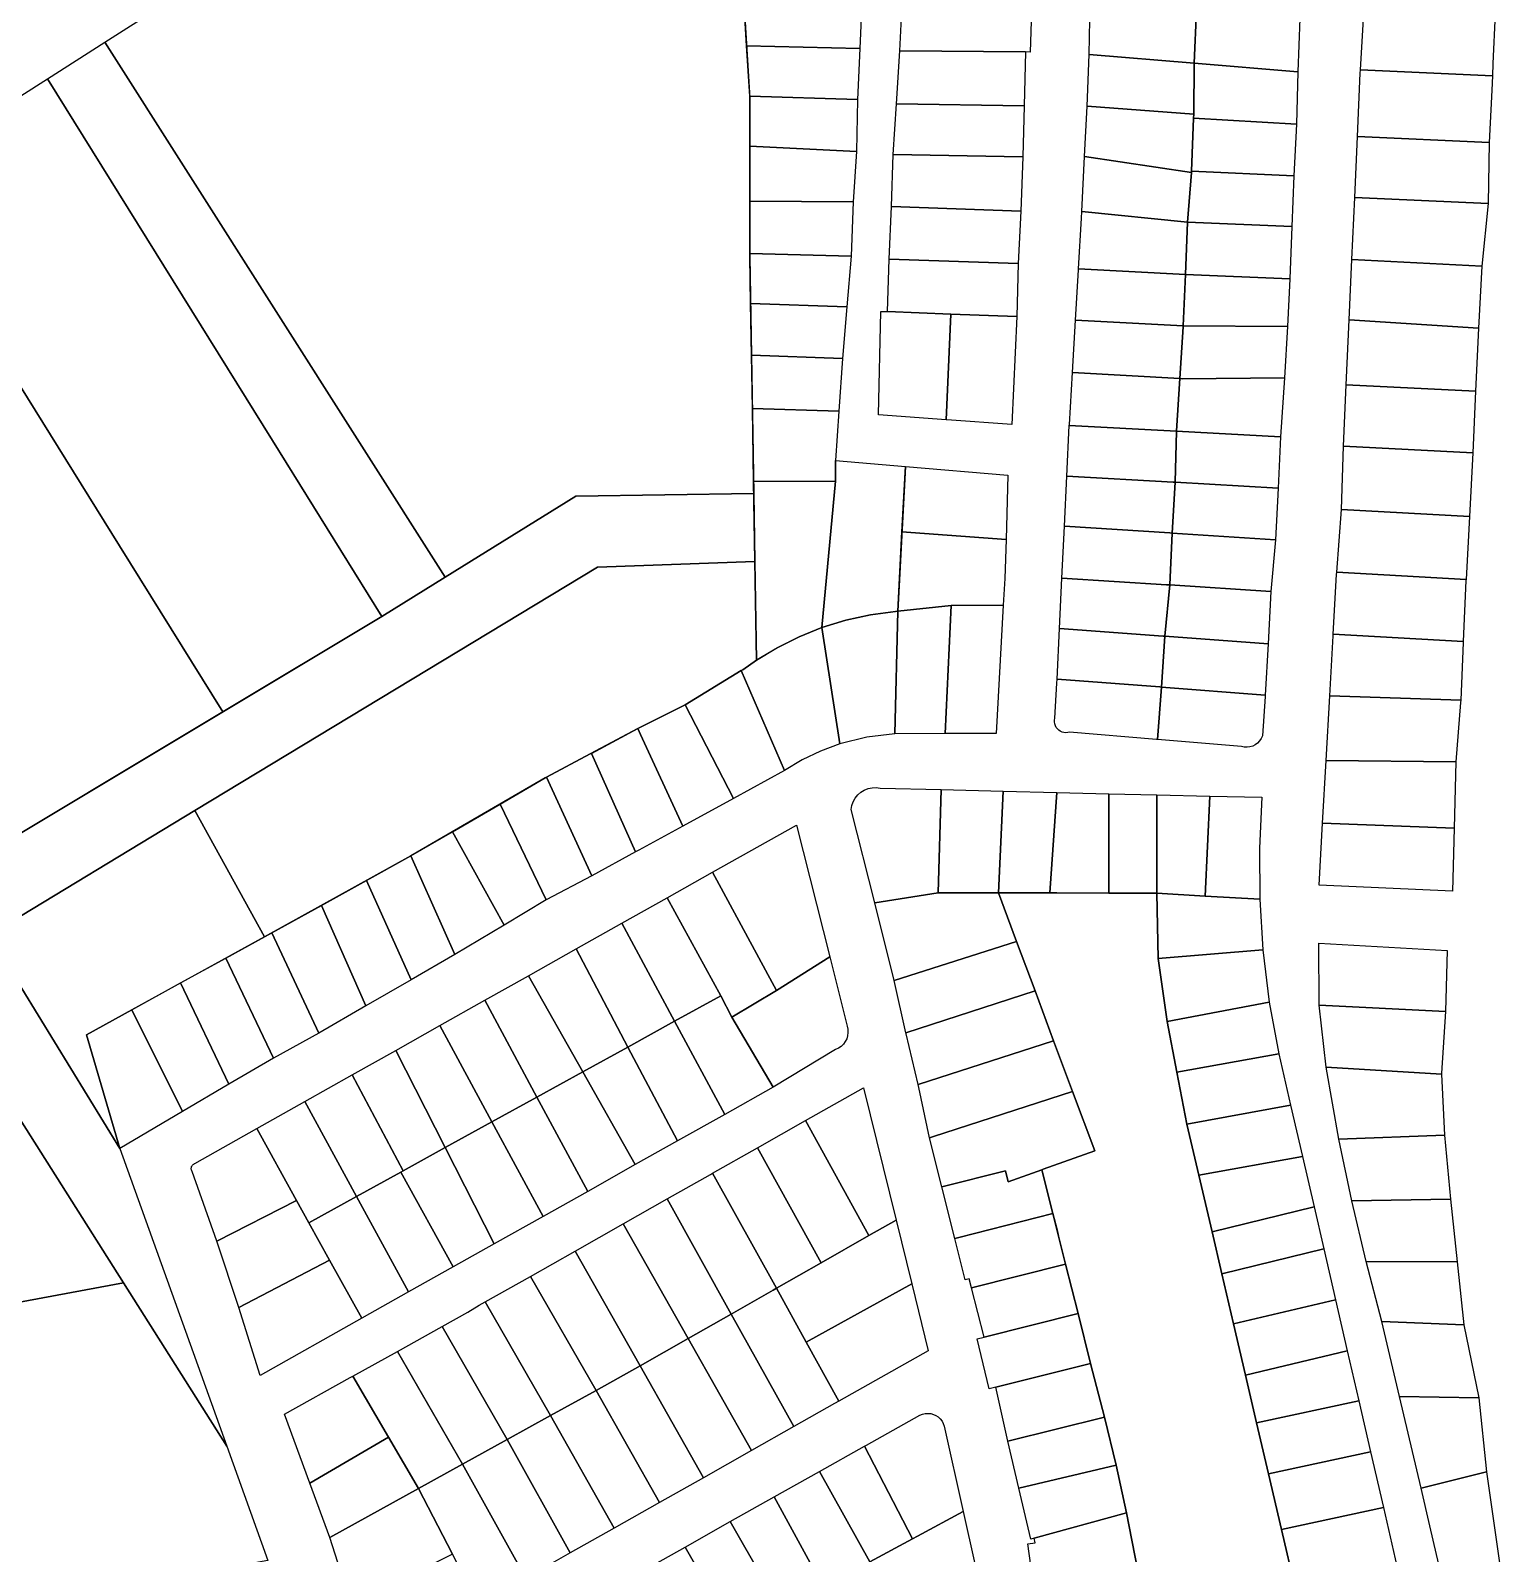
# Model space of a CAD drawing. Header units: millimetres. Extents: x 522658 to 553925, y 7796479 to 7820139.
# Drawn here: x 541338.4 to 541622.5, y 7807159.1 to 7807452.5 of the extents above; entities that cross this region are included whole.
import ezdxf

# ---------------------------------------------------------------- set-up
doc = ezdxf.new("R2010")
doc.units = ezdxf.units.MM
doc.layers.add('ZONA RESIDENCIAL 2 (ZR_2)', color=2, linetype='Continuous')

msp = doc.modelspace()

# ---------------------------------------------------------------- linework, layer by layer
at = {"layer": 'ZONA RESIDENCIAL 2 (ZR_2)'}
for points in [[(541475.07, 7807469.85), (541476.93, 7807439.4), (541476.93, 7807408.92), (541477.68, 7807363.29), (541443.42, 7807362.73), (541418.23, 7807347.17), (541352.67, 7807450.18), (541438.01, 7807504.5), (541439.18, 7807504.98), (541440.41, 7807505.29), (541441.67, 7807505.42), (541460.84, 7807505.65), (541474.47, 7807505.81), (541474.61, 7807505.82), (541474.93, 7807492.87), (541475.04, 7807480.65), (541475.07, 7807469.85)], [(541498.09, 7807449), (541476.31, 7807449.52), (541475.64, 7807460.46), (541498.53, 7807459.32), (541498.09, 7807449)], [(541531.22, 7807458.26), (541530.95, 7807448.31), (541530.03, 7807448.33), (541505.79, 7807448.51), (541506.3, 7807458.89), (541531.22, 7807458.26)], [(541562.96, 7807456.44), (541562.53, 7807446.15), (541542.28, 7807447.84), (541542.47, 7807457.83), (541562.96, 7807456.44)], [(541562.53, 7807446.15), (541562.96, 7807456.44), (541582.86, 7807454.74), (541582.45, 7807444.46), (541562.53, 7807446.15)], [(541620.52, 7807455.75), (541620.07, 7807446.12), (541619.96, 7807443.73), (541594.53, 7807444.88), (541595.27, 7807456.89), (541595.28, 7807457.17), (541620.52, 7807455.75)], [(541418.23, 7807347.17), (541406.05, 7807339.59), (541384.96, 7807373.48), (541341.6, 7807443.13), (541352.67, 7807450.18), (541418.23, 7807347.17)], [(541498.09, 7807449), (541497.67, 7807439.14), (541476.91, 7807439.79), (541476.31, 7807449.52), (541498.09, 7807449)], [(541530.03, 7807448.33), (541529.76, 7807437.92), (541505.16, 7807438.31), (541505.79, 7807448.51), (541530.03, 7807448.33)], [(541562.42, 7807436.36), (541541.87, 7807437.85), (541542.28, 7807447.84), (541562.53, 7807446.15), (541562.42, 7807436.36)], [(541562.41, 7807435.55), (541562.42, 7807436.36), (541562.53, 7807446.15), (541582.45, 7807444.46), (541582.23, 7807434.42), (541562.41, 7807435.55)], [(541594.53, 7807444.88), (541619.96, 7807443.73), (541619.83, 7807440.94), (541619.36, 7807430.89), (541593.96, 7807432.05), (541594.5, 7807444.21), (541594.53, 7807444.88)], [(541406.05, 7807339.59), (541375.4, 7807321.2), (541355.5, 7807353.16), (541311.44, 7807423.94), (541341.6, 7807443.13), (541384.96, 7807373.48), (541406.05, 7807339.59)], [(541497.47, 7807429.15), (541476.93, 7807430.14), (541476.93, 7807439.4), (541476.91, 7807439.79), (541497.67, 7807439.14), (541497.47, 7807429.15)], [(541529.76, 7807437.92), (541529.5, 7807428.1), (541504.56, 7807428.56), (541505.16, 7807438.31), (541529.76, 7807437.92)], [(541561.99, 7807425.08), (541541.39, 7807428.16), (541541.87, 7807437.85), (541562.42, 7807436.36), (541562.41, 7807435.55), (541562.01, 7807425.33), (541561.99, 7807425.08)], [(541581.68, 7807424.45), (541562.01, 7807425.33), (541562.41, 7807435.55), (541582.23, 7807434.42), (541581.68, 7807424.45)], [(541619.36, 7807430.89), (541619.14, 7807419.11), (541593.43, 7807420.27), (541593.96, 7807432.05), (541619.36, 7807430.89)], [(541496.84, 7807419.43), (541476.93, 7807419.55), (541476.93, 7807430.14), (541497.47, 7807429.15), (541496.84, 7807419.43)], [(541529.5, 7807428.1), (541529.14, 7807417.68), (541504.18, 7807418.55), (541504.56, 7807428.56), (541529.5, 7807428.1)], [(541561.99, 7807425.08), (541561.24, 7807415.5), (541540.86, 7807417.59), (541541.39, 7807428.16), (541561.99, 7807425.08)], [(541355.5, 7807353.16), (541375.4, 7807321.2), (541323.11, 7807289.84), (541263.85, 7807383.2), (541262.51, 7807390.65), (541262.83, 7807392.87), (541311.44, 7807423.94), (541355.5, 7807353.16)], [(541581.68, 7807424.45), (541581.35, 7807414.7), (541561.24, 7807415.5), (541561.99, 7807425.08), (541562.01, 7807425.33), (541581.68, 7807424.45)], [(541619.14, 7807419.11), (541617.94, 7807407.08), (541592.9, 7807408.34), (541593.43, 7807420.27), (541619.14, 7807419.11)], [(541496.44, 7807408.98), (541476.93, 7807409.5), (541476.93, 7807419.55), (541496.84, 7807419.43), (541496.44, 7807408.98)], [(541529.14, 7807417.68), (541528.61, 7807407.56), (541503.79, 7807408.4), (541504.18, 7807418.55), (541529.14, 7807417.68)], [(541561.24, 7807415.5), (541560.82, 7807405.46), (541540.22, 7807406.53), (541540.79, 7807416.31), (541540.86, 7807417.59), (541561.24, 7807415.5)], [(541560.82, 7807405.46), (541561.24, 7807415.5), (541581.35, 7807414.7), (541580.97, 7807404.6), (541560.82, 7807405.46)], [(541495.62, 7807399.24), (541477.08, 7807399.84), (541476.93, 7807408.92), (541476.93, 7807409.5), (541496.44, 7807408.98), (541495.62, 7807399.24)], [(541528.61, 7807407.56), (541528.34, 7807397.34), (541515.64, 7807397.83), (541503.41, 7807398.31), (541503.79, 7807408.4), (541528.61, 7807407.56)], [(541617.94, 7807407.08), (541617.25, 7807395.11), (541592.38, 7807396.7), (541592.9, 7807408.34), (541617.94, 7807407.08)], [(541560.41, 7807395.56), (541539.64, 7807396.63), (541540.21, 7807406.36), (541540.22, 7807406.53), (541560.82, 7807405.46), (541560.41, 7807395.56)], [(541580.49, 7807395.44), (541560.41, 7807395.56), (541560.82, 7807405.46), (541580.97, 7807404.6), (541580.49, 7807395.44)], [(541494.79, 7807389.27), (541477.24, 7807389.92), (541477.08, 7807399.84), (541495.62, 7807399.24), (541494.79, 7807389.27)], [(541515.64, 7807397.83), (541514.73, 7807377.48), (541501.72, 7807378.43), (541502.18, 7807398.34), (541503.41, 7807398.31), (541515.64, 7807397.83)], [(541514.73, 7807377.48), (541515.64, 7807397.83), (541528.34, 7807397.34), (541527.38, 7807376.57), (541514.85, 7807377.47), (541514.73, 7807377.48)], [(541560.4, 7807395.35), (541559.76, 7807385.41), (541539.06, 7807386.58), (541539.64, 7807396.63), (541560.41, 7807395.56), (541560.4, 7807395.35)], [(541616.73, 7807382.97), (541591.82, 7807384.21), (541592.38, 7807396.7), (541617.25, 7807395.11), (541616.73, 7807382.97)], [(541579.9, 7807385.52), (541560.21, 7807385.38), (541559.76, 7807385.41), (541560.4, 7807395.35), (541560.41, 7807395.56), (541580.49, 7807395.44), (541579.9, 7807385.52)], [(541494.09, 7807379.13), (541477.41, 7807379.65), (541477.24, 7807389.92), (541494.79, 7807389.27), (541494.09, 7807379.13)], [(541559.11, 7807375.28), (541538.46, 7807376.39), (541538.47, 7807376.53), (541539.06, 7807386.58), (541559.76, 7807385.41), (541559.11, 7807375.36), (541559.11, 7807375.28)], [(541579.14, 7807374.2), (541559.11, 7807375.28), (541559.11, 7807375.36), (541559.76, 7807385.41), (541560.21, 7807385.38), (541579.9, 7807385.52), (541579.14, 7807374.2)], [(541616.73, 7807382.97), (541616.19, 7807371.08), (541591.29, 7807372.35), (541591.82, 7807384.21), (541616.73, 7807382.97)], [(541493.43, 7807369.65), (541493.42, 7807365.64), (541477.64, 7807365.57), (541477.41, 7807379.65), (541494.09, 7807379.13), (541493.43, 7807369.65)], [(541559.11, 7807375.28), (541558.82, 7807365.44), (541558.47, 7807365.46), (541537.99, 7807366.63), (541538.46, 7807376.39), (541559.11, 7807375.28)], [(541579.14, 7807374.2), (541578.7, 7807364.31), (541558.82, 7807365.44), (541559.11, 7807375.28), (541579.14, 7807374.2)], [(541616.19, 7807371.08), (541615.56, 7807358.83), (541590.91, 7807360.21), (541591.29, 7807372.35), (541616.19, 7807371.08)], [(541490.81, 7807337.42), (541493.42, 7807365.64), (541493.43, 7807369.65), (541506.88, 7807368.49), (541505.42, 7807340.58), (541504.95, 7807340.53), (541500.16, 7807339.89), (541495.43, 7807338.85), (541490.81, 7807337.42)], [(541526.27, 7807354.42), (541506.22, 7807355.87), (541506.88, 7807368.49), (541526.64, 7807366.79), (541526.27, 7807354.42)], [(541490.81, 7807337.42), (541486.44, 7807335.67), (541482.23, 7807333.56), (541478.2, 7807331.13), (541477.64, 7807365.57), (541493.42, 7807365.64), (541490.81, 7807337.42)], [(541558.82, 7807365.44), (541558.27, 7807355.63), (541557.83, 7807355.66), (541537.52, 7807356.95), (541537.99, 7807366.63), (541558.47, 7807365.46), (541558.82, 7807365.44)], [(541558.27, 7807355.63), (541558.82, 7807365.44), (541578.7, 7807364.31), (541578.15, 7807354.37), (541558.27, 7807355.63)], [(541477.89, 7807350.16), (541447.57, 7807349.1), (541370.02, 7807302.19), (541330.36, 7807278.2), (541318.4, 7807270.97), (541287.04, 7807252), (541284.57, 7807266.71), (541314.65, 7807284.77), (541323.11, 7807289.84), (541406.05, 7807339.59), (541418.23, 7807347.17), (541443.42, 7807362.73), (541477.68, 7807363.29), (541477.89, 7807350.16)], [(541615.56, 7807358.83), (541614.88, 7807346.71), (541589.97, 7807348.12), (541590.91, 7807360.21), (541615.56, 7807358.83)], [(541526.27, 7807354.42), (541526.05, 7807346.87), (541525.69, 7807341.75), (541515.7, 7807341.69), (541505.42, 7807340.58), (541506.22, 7807355.87), (541526.27, 7807354.42)], [(541558.27, 7807355.63), (541557.81, 7807345.64), (541557.18, 7807345.68), (541537.04, 7807346.96), (541537.52, 7807356.95), (541557.83, 7807355.66), (541558.27, 7807355.63)], [(541557.81, 7807345.64), (541558.27, 7807355.63), (541578.15, 7807354.37), (541577.31, 7807344.41), (541557.81, 7807345.64)], [(541383.42, 7807277.88), (541370.02, 7807302.19), (541447.57, 7807349.1), (541477.89, 7807350.16), (541478.2, 7807331.13), (541475.57, 7807329.32), (541475.25, 7807329.14), (541464.46, 7807322.53), (541455.36, 7807317.99), (541446.18, 7807313.09), (541437.73, 7807308.59), (541437.47, 7807308.47), (541411.65, 7807293.44), (541383.42, 7807277.88)], [(541557.81, 7807345.64), (541556.87, 7807335.78), (541556.54, 7807335.8), (541536.57, 7807337.28), (541537.04, 7807346.96), (541557.18, 7807345.68), (541557.81, 7807345.64)], [(541614.87, 7807346.48), (541614.36, 7807334.75), (541589.3, 7807336.17), (541589.95, 7807347.69), (541589.97, 7807348.12), (541614.88, 7807346.71), (541614.87, 7807346.48)], [(541556.87, 7807335.78), (541557.81, 7807345.64), (541577.31, 7807344.41), (541576.76, 7807334.3), (541556.87, 7807335.78)], [(541514.56, 7807317.02), (541504.82, 7807316.98), (541505.42, 7807340.58), (541515.7, 7807341.69), (541514.56, 7807317.02)], [(541514.56, 7807317.02), (541515.7, 7807341.69), (541525.69, 7807341.75), (541524.38, 7807317.06), (541514.56, 7807317.02)], [(541504.82, 7807316.98), (541499.48, 7807316.33), (541494.26, 7807315.02), (541490.81, 7807337.42), (541495.43, 7807338.85), (541500.16, 7807339.89), (541504.95, 7807340.53), (541505.42, 7807340.58), (541504.82, 7807316.98)], [(541494.26, 7807315.02), (541490.56, 7807313.65), (541487.01, 7807311.94), (541483.63, 7807309.92), (541475.25, 7807329.14), (541475.57, 7807329.32), (541478.2, 7807331.13), (541482.23, 7807333.57), (541486.44, 7807335.67), (541490.81, 7807337.42), (541494.26, 7807315.02)], [(541556.87, 7807335.78), (541556.2, 7807325.98), (541555.91, 7807326), (541536.1, 7807327.52), (541536.57, 7807337.28), (541556.54, 7807335.8), (541556.87, 7807335.78)], [(541556.2, 7807325.98), (541556.87, 7807335.78), (541576.76, 7807334.3), (541576.22, 7807324.44), (541556.2, 7807325.98)], [(541614.35, 7807334.58), (541613.87, 7807323.44), (541588.63, 7807324.31), (541589.28, 7807335.85), (541589.3, 7807336.17), (541614.36, 7807334.75), (541614.35, 7807334.58)], [(541464.46, 7807322.53), (541475.25, 7807329.14), (541483.63, 7807309.92), (541473.75, 7807304.53), (541464.46, 7807322.53)], [(541556.2, 7807325.98), (541555.45, 7807315.85), (541555.25, 7807315.87), (541538.52, 7807317.28), (541538.16, 7807317.2), (541537.79, 7807317.17), (541537.43, 7807317.21), (541537.07, 7807317.3), (541536.73, 7807317.46), (541536.43, 7807317.66), (541536.16, 7807317.91), (541535.94, 7807318.21), (541535.77, 7807318.53), (541535.65, 7807318.88), (541535.59, 7807319.25), (541535.6, 7807319.62), (541535.66, 7807319.98), (541536.06, 7807326.72), (541536.1, 7807327.52), (541555.91, 7807326), (541556.2, 7807325.98)], [(541555.45, 7807315.85), (541556.2, 7807325.98), (541576.22, 7807324.44), (541576.2, 7807324.13), (541575.66, 7807316.56), (541575.43, 7807316.06), (541575.11, 7807315.6), (541574.73, 7807315.2), (541574.29, 7807314.87), (541573.79, 7807314.62), (541573.26, 7807314.46), (541572.72, 7807314.38), (541572.16, 7807314.39), (541571.62, 7807314.5), (541555.45, 7807315.85)], [(541613.84, 7807323.03), (541612.9, 7807311.56), (541587.92, 7807311.82), (541588.63, 7807324.31), (541613.87, 7807323.44), (541613.84, 7807323.03)], [(541455.36, 7807317.99), (541464.46, 7807322.53), (541473.75, 7807304.53), (541464.01, 7807299.21), (541455.89, 7807316.83), (541455.36, 7807317.99)], [(541454.92, 7807294.25), (541446.39, 7807313.2), (541455.36, 7807317.99), (541455.89, 7807316.83), (541464.01, 7807299.21), (541455.52, 7807294.58), (541454.92, 7807294.25)], [(541454.92, 7807294.25), (541446.48, 7807289.64), (541437.73, 7807308.59), (541446.18, 7807313.09), (541446.39, 7807313.2), (541454.92, 7807294.25)], [(541612.9, 7807311.56), (541612.57, 7807298.77), (541587.24, 7807299.76), (541587.92, 7807311.82), (541612.9, 7807311.56)], [(541446.48, 7807289.64), (541437.71, 7807284.99), (541428.81, 7807303.43), (541437.47, 7807308.47), (541437.73, 7807308.59), (541446.48, 7807289.64)], [(541513.8, 7807306.22), (541513.21, 7807286.36), (541500.97, 7807284.44), (541496.45, 7807302.4), (541496.58, 7807303.17), (541496.84, 7807303.9), (541497.22, 7807304.59), (541497.72, 7807305.19), (541498.3, 7807305.71), (541498.97, 7807306.12), (541499.69, 7807306.41), (541500.46, 7807306.57), (541501.24, 7807306.6), (541502.01, 7807306.5), (541513.8, 7807306.22)], [(541513.21, 7807286.36), (541513.8, 7807306.22), (541525.71, 7807305.93), (541524.81, 7807286.35), (541513.21, 7807286.36)], [(541536.03, 7807305.68), (541534.68, 7807286.32), (541524.81, 7807286.35), (541525.71, 7807305.93), (541536.03, 7807305.68)], [(541534.68, 7807286.32), (541536.03, 7807305.68), (541546.07, 7807305.44), (541546.07, 7807286.29), (541536.03, 7807286.32), (541534.68, 7807286.32)], [(541437.71, 7807284.99), (541429.6, 7807280.13), (541419.63, 7807298.09), (541428.81, 7807303.43), (541437.71, 7807284.99)], [(541546.07, 7807286.29), (541546.07, 7807305.44), (541555.32, 7807305.22), (541555.32, 7807286.26), (541550.76, 7807286.27), (541546.07, 7807286.29)], [(541555.32, 7807286.26), (541555.32, 7807305.22), (541565.51, 7807304.98), (541564.6, 7807285.72), (541555.32, 7807286.26)], [(541564.6, 7807285.72), (541565.51, 7807304.98), (541575.57, 7807304.74), (541575.07, 7807294.93), (541575.13, 7807285.11), (541564.6, 7807285.72)], [(541355.59, 7807237.12), (541330.36, 7807278.2), (541370.02, 7807302.19), (541383.42, 7807277.88), (541357.89, 7807263.81), (541349.13, 7807258.98), (541355.59, 7807237.12)], [(541612.57, 7807298.77), (541612.27, 7807286.67), (541586.56, 7807287.79), (541587.24, 7807299.76), (541612.57, 7807298.77)], [(541429.6, 7807280.13), (541420.12, 7807274.44), (541411.65, 7807293.44), (541419.63, 7807298.09), (541429.6, 7807280.13)], [(541492.3, 7807273.98), (541482.04, 7807267.5), (541469.73, 7807290.3), (541485.89, 7807299.39), (541492.3, 7807273.98)], [(541420.12, 7807274.44), (541411.69, 7807269.58), (541403.07, 7807288.71), (541411.65, 7807293.44), (541420.12, 7807274.44)], [(541411.69, 7807269.58), (541402.96, 7807264.55), (541394.39, 7807283.92), (541403.07, 7807288.71), (541411.69, 7807269.58)], [(541482.04, 7807267.5), (541473.48, 7807262.38), (541471.35, 7807266.5), (541460.98, 7807285.38), (541469.73, 7807290.3), (541482.04, 7807267.5)], [(541462.44, 7807261.59), (541452.27, 7807280.48), (541460.98, 7807285.38), (541471.35, 7807266.5), (541462.44, 7807261.59)], [(541528.31, 7807276.97), (541504.75, 7807269.42), (541500.97, 7807284.44), (541513.21, 7807286.36), (541524.81, 7807286.35), (541528.31, 7807276.97)], [(541555.55, 7807273.69), (541555.32, 7807286.26), (541564.6, 7807285.72), (541575.13, 7807285.11), (541575.75, 7807275.37), (541555.55, 7807273.69)], [(541402.96, 7807264.55), (541393.89, 7807259.32), (541384.82, 7807278.65), (541394.39, 7807283.92), (541402.96, 7807264.55)], [(541462.44, 7807261.59), (541453.42, 7807256.63), (541443.45, 7807275.52), (541452.27, 7807280.48), (541462.44, 7807261.59)], [(541318.4, 7807270.97), (541330.36, 7807278.2), (541355.59, 7807237.12), (541376.16, 7807179.75), (541356.25, 7807211.19), (541318.4, 7807270.97)], [(541393.89, 7807259.32), (541385.16, 7807254.51), (541375.98, 7807273.78), (541384.82, 7807278.65), (541393.89, 7807259.32)], [(541531.87, 7807267.43), (541506.96, 7807259.36), (541504.75, 7807269.42), (541528.31, 7807276.97), (541531.87, 7807267.43)], [(541611.26, 7807275.25), (541610.92, 7807263.45), (541586.62, 7807264.67), (541586.52, 7807276.65), (541611.26, 7807275.25)], [(541385.16, 7807254.51), (541376.58, 7807249.47), (541367.28, 7807268.99), (541375.98, 7807273.78), (541385.16, 7807254.51)], [(541453.42, 7807256.63), (541444.76, 7807251.85), (541434.29, 7807270.37), (541443.45, 7807275.52), (541453.42, 7807256.63)], [(541481.39, 7807248.89), (541473.48, 7807262.38), (541482.04, 7807267.5), (541492.3, 7807273.98), (541495.66, 7807260.66), (541495.8, 7807260.06), (541495.83, 7807259.44), (541495.76, 7807258.82), (541495.58, 7807258.23), (541495.31, 7807257.67), (541494.95, 7807257.17), (541494.5, 7807256.74), (541493.99, 7807256.39), (541493.43, 7807256.13), (541481.39, 7807248.89)], [(541557.34, 7807261.54), (541555.55, 7807273.69), (541575.75, 7807275.37), (541576.98, 7807265.28), (541557.34, 7807261.54)], [(541356.25, 7807211.19), (541295.78, 7807199.97), (541287.04, 7807252), (541318.4, 7807270.97), (541356.25, 7807211.19)], [(541444.76, 7807251.85), (541435.92, 7807246.99), (541425.89, 7807265.65), (541434.29, 7807270.37), (541444.76, 7807251.85)], [(541376.58, 7807249.47), (541367.66, 7807244.22), (541357.89, 7807263.81), (541367.28, 7807268.99), (541376.58, 7807249.47)], [(541506.96, 7807259.36), (541531.87, 7807267.43), (541535.44, 7807257.85), (541509.34, 7807249.39), (541507.01, 7807259.15), (541506.96, 7807259.36)], [(541427.25, 7807242.22), (541417.23, 7807260.78), (541425.89, 7807265.65), (541435.92, 7807246.99), (541427.25, 7807242.22)], [(541472.09, 7807243.67), (541462.44, 7807261.59), (541471.35, 7807266.5), (541473.48, 7807262.38), (541481.39, 7807248.89), (541472.09, 7807243.67)], [(541559.15, 7807251.78), (541557.34, 7807261.54), (541576.98, 7807265.28), (541578.8, 7807255.34), (541559.15, 7807251.78)], [(541610.15, 7807251.43), (541587.91, 7807252.73), (541586.62, 7807264.67), (541610.92, 7807263.45), (541610.14, 7807251.6), (541610.15, 7807251.43)], [(541357.89, 7807263.81), (541367.66, 7807244.22), (541355.59, 7807237.12), (541349.13, 7807258.98), (541357.89, 7807263.81)], [(541472.09, 7807243.67), (541462.97, 7807238.54), (541453.42, 7807256.63), (541462.44, 7807261.59), (541472.09, 7807243.67)], [(541427.25, 7807242.22), (541418.24, 7807237.25), (541408.7, 7807255.98), (541417.23, 7807260.78), (541427.25, 7807242.22)], [(541418.24, 7807237.25), (541410.14, 7807232.79), (541400.33, 7807251.27), (541408.7, 7807255.98), (541418.24, 7807237.25)], [(541462.97, 7807238.54), (541454.86, 7807233.99), (541444.76, 7807251.85), (541453.42, 7807256.63), (541462.97, 7807238.54)], [(541539.09, 7807248.06), (541512.3, 7807239.38), (541511.55, 7807239.14), (541509.47, 7807248.83), (541509.34, 7807249.39), (541535.44, 7807257.85), (541539.09, 7807248.06)], [(541581.08, 7807245.42), (541561.12, 7807241.8), (541559.15, 7807251.78), (541578.8, 7807255.34), (541581.08, 7807245.42)], [(541610.72, 7807239.67), (541590.39, 7807238.88), (541587.91, 7807252.73), (541610.15, 7807251.43), (541610.72, 7807239.67)], [(541410.14, 7807232.79), (541409.68, 7807232.54), (541401.15, 7807227.84), (541391.17, 7807246.12), (541400.33, 7807251.27), (541410.14, 7807232.79)], [(541454.86, 7807233.99), (541445.69, 7807228.83), (541435.92, 7807246.99), (541444.76, 7807251.85), (541454.86, 7807233.99)], [(541437.09, 7807224), (541427.25, 7807242.22), (541435.92, 7807246.99), (541445.69, 7807228.83), (541437.09, 7807224)], [(541505.1, 7807223.29), (541499.84, 7807220.3), (541487.62, 7807242.46), (541498.8, 7807248.79), (541505.1, 7807223.29)], [(541533.18, 7807233), (541526.7, 7807230.67), (541526.16, 7807232.81), (541513.92, 7807229.69), (541511.55, 7807239.14), (541512.3, 7807239.38), (541539.09, 7807248.06), (541543.35, 7807236.65), (541533.4, 7807233.08), (541533.18, 7807233)], [(541401.15, 7807227.84), (541391.98, 7807222.79), (541389.62, 7807227.05), (541381.94, 7807240.93), (541391.17, 7807246.12), (541401.15, 7807227.84)], [(541583.35, 7807235.57), (541563.42, 7807231.95), (541561.12, 7807241.8), (541581.08, 7807245.42), (541583.35, 7807235.57)], [(541437.09, 7807224), (541427.68, 7807218.72), (541418.24, 7807237.25), (541427.25, 7807242.22), (541437.09, 7807224)], [(541499.84, 7807220.3), (541490.63, 7807215.05), (541478.4, 7807237.24), (541487.62, 7807242.46), (541499.84, 7807220.3)], [(541389.62, 7807227.05), (541374.25, 7807219.24), (541369.51, 7807232.66), (541369.42, 7807232.8), (541369.36, 7807232.96), (541369.33, 7807233.12), (541369.32, 7807233.29), (541369.35, 7807233.45), (541369.4, 7807233.61), (541369.47, 7807233.76), (541369.57, 7807233.89), (541369.69, 7807234.01), (541369.83, 7807234.1), (541369.98, 7807234.17), (541370.01, 7807234.22), (541381.94, 7807240.93), (541389.62, 7807227.05)], [(541611.9, 7807227.33), (541592.9, 7807227), (541590.39, 7807238.88), (541610.72, 7807239.67), (541611.9, 7807227.33)], [(541419.79, 7807214.28), (541409.68, 7807232.54), (541410.14, 7807232.79), (541418.24, 7807237.25), (541427.68, 7807218.72), (541419.79, 7807214.28)], [(541482.03, 7807210.16), (541469.74, 7807232.34), (541478.4, 7807237.24), (541490.63, 7807215.05), (541482.03, 7807210.16)], [(541585.6, 7807225.83), (541565.97, 7807221.02), (541563.42, 7807231.95), (541583.35, 7807235.57), (541585.6, 7807225.83)], [(541419.79, 7807214.28), (541411.18, 7807209.45), (541401.15, 7807227.84), (541409.68, 7807232.54), (541419.79, 7807214.28)], [(541481.42, 7807209.81), (541473.31, 7807205.19), (541460.97, 7807227.37), (541469.34, 7807232.11), (541469.74, 7807232.34), (541482.03, 7807210.16), (541481.42, 7807209.81)], [(541513.92, 7807229.69), (541526.16, 7807232.81), (541526.7, 7807230.67), (541533.18, 7807233), (541535.3, 7807224.57), (541517.18, 7807219.96), (541516.41, 7807219.76), (541513.98, 7807229.45), (541513.92, 7807229.69)], [(541374.25, 7807219.24), (541389.62, 7807227.05), (541391.98, 7807222.79), (541395.98, 7807215.55), (541378.52, 7807206.47), (541374.25, 7807219.24)], [(541411.18, 7807209.45), (541402.15, 7807204.38), (541395.98, 7807215.55), (541391.98, 7807222.79), (541401.15, 7807227.84), (541411.18, 7807209.45)], [(541473.31, 7807205.19), (541465.01, 7807200.46), (541452.49, 7807222.57), (541460.97, 7807227.37), (541473.31, 7807205.19)], [(541613.2, 7807215.28), (541595.65, 7807215.35), (541592.9, 7807227), (541611.9, 7807227.33), (541613.2, 7807215.28)], [(541516.41, 7807219.76), (541517.18, 7807219.96), (541535.3, 7807224.57), (541536.09, 7807221.42), (541536.4, 7807220.18), (541537.75, 7807214.8), (541519.63, 7807210.25), (541519.19, 7807211.98), (541518.41, 7807211.79), (541516.41, 7807219.76)], [(541565.97, 7807221.02), (541585.6, 7807225.83), (541587.46, 7807217.76), (541567.85, 7807212.96), (541565.97, 7807221.02)], [(541465.01, 7807200.46), (541455.79, 7807195.21), (541443.26, 7807217.34), (541452.49, 7807222.57), (541465.01, 7807200.46)], [(541487.77, 7807199.79), (541482.03, 7807210.16), (541490.63, 7807215.05), (541499.84, 7807220.3), (541505.1, 7807223.29), (541508.12, 7807211.05), (541487.77, 7807199.79)], [(541589.73, 7807207.94), (541570.1, 7807203.3), (541567.85, 7807212.96), (541587.46, 7807217.76), (541589.73, 7807207.94)], [(541378.52, 7807206.47), (541395.98, 7807215.55), (541402.15, 7807204.38), (541382.61, 7807193.34), (541378.52, 7807206.47)], [(541455.79, 7807195.21), (541447.29, 7807190.5), (541434.65, 7807212.46), (541443.26, 7807217.34), (541455.79, 7807195.21)], [(541519.63, 7807210.25), (541537.75, 7807214.8), (541540.14, 7807205.29), (541522.03, 7807200.76), (541519.63, 7807210.25)], [(541614.46, 7807203.14), (541598.64, 7807203.76), (541595.65, 7807215.35), (541613.2, 7807215.28), (541614.46, 7807203.14)], [(541438.54, 7807185.66), (541425.95, 7807207.53), (541434.65, 7807212.46), (541447.29, 7807190.5), (541438.54, 7807185.66)], [(541305.24, 7807143.61), (541295.78, 7807199.97), (541356.25, 7807211.19), (541376.16, 7807179.75), (541384.05, 7807157.74), (541305.24, 7807143.61)], [(541493.26, 7807187.95), (541485.39, 7807183.51), (541473.31, 7807205.19), (541481.42, 7807209.81), (541482.03, 7807210.16), (541487.77, 7807199.79), (541494.07, 7807188.41), (541493.26, 7807187.95)], [(541494.07, 7807188.41), (541487.77, 7807199.79), (541508.12, 7807211.05), (541511.3, 7807198.14), (541494.07, 7807188.41)], [(541438.54, 7807185.66), (541430.16, 7807181.02), (541417.63, 7807202.79), (541422.62, 7807205.56), (541424.81, 7807206.89), (541425.95, 7807207.53), (541438.54, 7807185.66)], [(541592, 7807198.09), (541572.39, 7807193.45), (541570.1, 7807203.3), (541589.73, 7807207.94), (541592, 7807198.09)], [(541485.39, 7807183.51), (541477.22, 7807178.9), (541465.01, 7807200.46), (541473.31, 7807205.19), (541485.39, 7807183.51)], [(541522.03, 7807200.76), (541540.14, 7807205.29), (541542.55, 7807195.7), (541524.31, 7807191.14), (541523.02, 7807190.82), (541520.74, 7807200.44), (541522.03, 7807200.76)], [(541617.32, 7807189.07), (541602.05, 7807189.3), (541598.64, 7807203.76), (541614.46, 7807203.14), (541617.32, 7807189.07)], [(541430.16, 7807181.02), (541421.55, 7807176.25), (541409.03, 7807198.01), (541417.63, 7807202.79), (541430.16, 7807181.02)], [(541477.22, 7807178.9), (541467.98, 7807173.68), (541455.79, 7807195.21), (541465.01, 7807200.46), (541477.22, 7807178.9)], [(541421.55, 7807176.25), (541413.1, 7807171.58), (541407.33, 7807181.46), (541400.44, 7807193.25), (541409.03, 7807198.01), (541421.55, 7807176.25)], [(541594.22, 7807188.46), (541574.54, 7807184.23), (541572.39, 7807193.45), (541592, 7807198.09), (541594.22, 7807188.46)], [(541467.98, 7807173.68), (541459.52, 7807168.9), (541447.29, 7807190.5), (541455.79, 7807195.21), (541467.98, 7807173.68)], [(541524.31, 7807191.14), (541542.55, 7807195.7), (541545.27, 7807185.34), (541526.62, 7807180.68), (541524.31, 7807191.14)], [(541407.33, 7807181.46), (541392.19, 7807172.59), (541387.27, 7807185.94), (541399.94, 7807192.97), (541400.44, 7807193.25), (541407.33, 7807181.46)], [(541459.52, 7807168.9), (541450.81, 7807163.98), (541438.54, 7807185.66), (541447.29, 7807190.5), (541459.52, 7807168.9)], [(541574.54, 7807184.23), (541594.22, 7807188.46), (541596.48, 7807178.68), (541576.82, 7807174.45), (541574.54, 7807184.23)], [(541618.81, 7807174.83), (541606.21, 7807171.67), (541602.05, 7807189.3), (541617.32, 7807189.07), (541618.81, 7807174.83)], [(541442.31, 7807159.18), (541430.16, 7807181.02), (541438.54, 7807185.66), (541450.81, 7807163.98), (541442.31, 7807159.18)], [(541518.01, 7807167.16), (541509.21, 7807162.41), (541508.28, 7807161.91), (541499.02, 7807179.72), (541499.42, 7807179.95), (541509.69, 7807185.69), (541510.18, 7807185.9), (541510.7, 7807186.02), (541511.23, 7807186.06), (541511.76, 7807186.02), (541512.28, 7807185.88), (541512.77, 7807185.67), (541513.22, 7807185.37), (541513.61, 7807185.01), (541513.94, 7807184.59), (541514.19, 7807184.12), (541514.37, 7807183.62), (541518.01, 7807167.16)], [(541526.62, 7807180.68), (541545.27, 7807185.34), (541547.47, 7807176.1), (541528.72, 7807171.67), (541526.62, 7807180.68)], [(541392.19, 7807172.59), (541407.33, 7807181.46), (541413.1, 7807171.58), (541396.04, 7807162.13), (541392.19, 7807172.59)], [(541433.74, 7807154.34), (541421.55, 7807176.25), (541430.16, 7807181.02), (541442.31, 7807159.18), (541433.74, 7807154.34)], [(541508.28, 7807161.91), (541500.05, 7807157.46), (541490.34, 7807174.87), (541499.02, 7807179.72), (541508.28, 7807161.91)], [(541598.97, 7807167.91), (541579.33, 7807163.68), (541576.82, 7807174.45), (541596.48, 7807178.68), (541598.97, 7807167.91)], [(541433.74, 7807154.34), (541424.68, 7807149.22), (541419.64, 7807158.95), (541413.1, 7807171.58), (541421.55, 7807176.25), (541433.74, 7807154.34)], [(541502.42, 7807153.22), (541493.56, 7807148.07), (541481.59, 7807169.97), (541490.34, 7807174.87), (541500.05, 7807157.46), (541502.42, 7807153.22)], [(541549.46, 7807166.92), (541531.67, 7807162.03), (541531.05, 7807161.86), (541528.72, 7807171.67), (541547.47, 7807176.1), (541549.46, 7807166.92)], [(541622.49, 7807149.16), (541612.01, 7807146.73), (541607.92, 7807164.4), (541606.21, 7807171.67), (541618.81, 7807174.83), (541622.49, 7807149.16)], [(541400.17, 7807149.12), (541396.04, 7807162.13), (541413.1, 7807171.58), (541419.64, 7807158.95), (541400.17, 7807149.12)], [(541493.56, 7807148.07), (541485.61, 7807143.44), (541473.16, 7807165.25), (541481.59, 7807169.97), (541493.56, 7807148.07)], [(541579.33, 7807163.68), (541598.97, 7807167.91), (541601.58, 7807156.61), (541581.96, 7807152.39), (541579.33, 7807163.68)], [(541464.46, 7807160.31), (541473.16, 7807165.25), (541485.61, 7807143.44), (541476.96, 7807138.41), (541464.46, 7807160.31)], [(541520.24, 7807157.05), (541504.87, 7807148.83), (541502.42, 7807153.22), (541500.05, 7807157.46), (541508.28, 7807161.91), (541509.21, 7807162.41), (541518.01, 7807167.16), (541520.24, 7807157.05)], [(541530.45, 7807160.94), (541531.91, 7807161.15), (541531.67, 7807162.03), (541549.46, 7807166.92), (541551.57, 7807156.03), (541553.31, 7807145.71), (541533.15, 7807141.49), (541530.45, 7807160.94)], [(541455.42, 7807155.21), (541464.46, 7807160.31), (541476.96, 7807138.41), (541468, 7807133.2), (541455.42, 7807155.21)]]:
    msp.add_lwpolyline(points, close=True, dxfattribs=at)
msp.add_lwpolyline([(541551.57, 7807156.03), (541549.46, 7807166.92), (541547.47, 7807176.1), (541545.27, 7807185.34), (541542.55, 7807195.7), (541540.14, 7807205.29), (541537.75, 7807214.8), (541535.3, 7807224.57), (541533.18, 7807233), (541533.18, 7807233), (541533.41, 7807233.08), (541543.35, 7807236.65), (541539.09, 7807248.06), (541535.44, 7807257.85), (541531.87, 7807267.43), (541528.31, 7807276.97), (541524.81, 7807286.35), (541534.68, 7807286.32), (541546.07, 7807286.29), (541550.76, 7807286.27), (541555.32, 7807286.26), (541555.55, 7807273.69), (541557.34, 7807261.54), (541559.15, 7807251.78), (541561.12, 7807241.8), (541563.42, 7807231.95), (541565.97, 7807221.02), (541567.85, 7807212.96), (541570.1, 7807203.3), (541572.39, 7807193.45), (541574.54, 7807184.23), (541576.82, 7807174.45), (541579.33, 7807163.68), (541581.96, 7807152.39)], dxfattribs=at)

doc.saveas('drawing.dxf')
